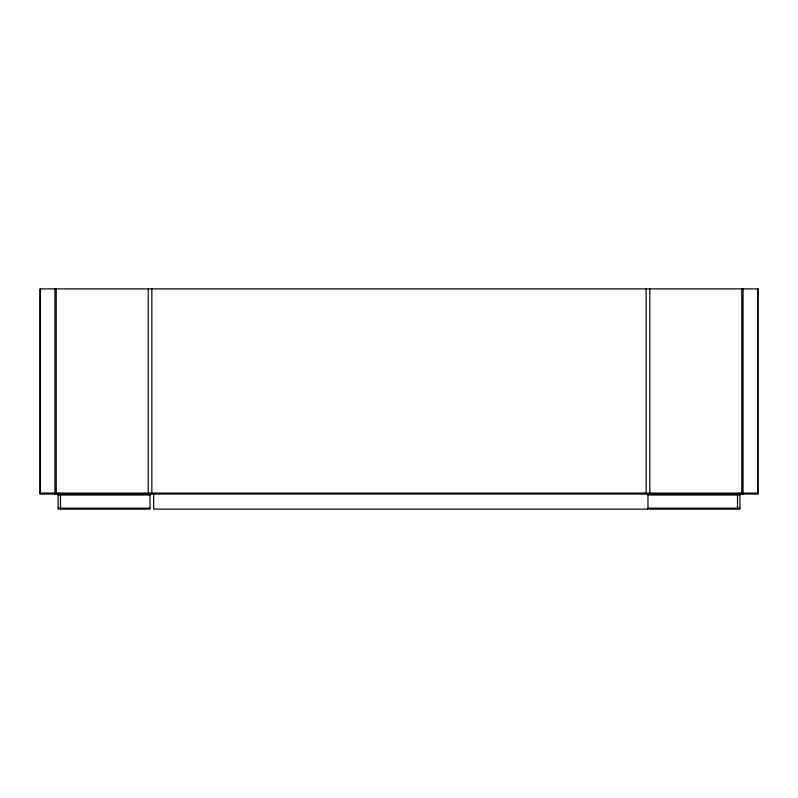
<?xml version="1.0" encoding="UTF-8"?>
<svg xmlns="http://www.w3.org/2000/svg" width="798" height="798" viewBox="0 0 798 798"><rect width="100%" height="100%" fill="white"/><g stroke="black" fill="none" stroke-linecap="round" stroke-linejoin="round"><path stroke-width="1.2" d="M39.9 493.084L758.1 493.084M58.094 494.999L150.024 494.999M647.976 494.999L739.906 494.999M58.094 508.166L150.024 508.166M647.976 508.166L739.906 508.166M757.571 288.876L757.571 494.042M743.058 288.876L743.058 494.042M741.771 288.876L741.771 494.042M739.906 494.042L739.906 509.124L153.665 509.124L153.665 494.042M738.948 493.084L738.948 494.042M737.512 494.042L737.512 509.124M649.801 288.876L649.801 494.042M647.976 493.563L647.976 509.124M646.161 288.876L646.161 494.042M151.839 288.876L151.839 494.042M150.024 493.084L150.024 509.124L58.094 509.124L58.094 494.042M148.199 288.876L148.199 494.042M60.488 494.042L60.488 509.124M59.052 493.084L59.052 494.042M56.229 288.876L56.229 494.042M54.942 288.876L54.942 494.042M40.429 288.876L40.429 494.042M758.1 288.876L39.9 288.876L39.9 494.042L758.1 494.042L758.1 288.876"/></g></svg>
